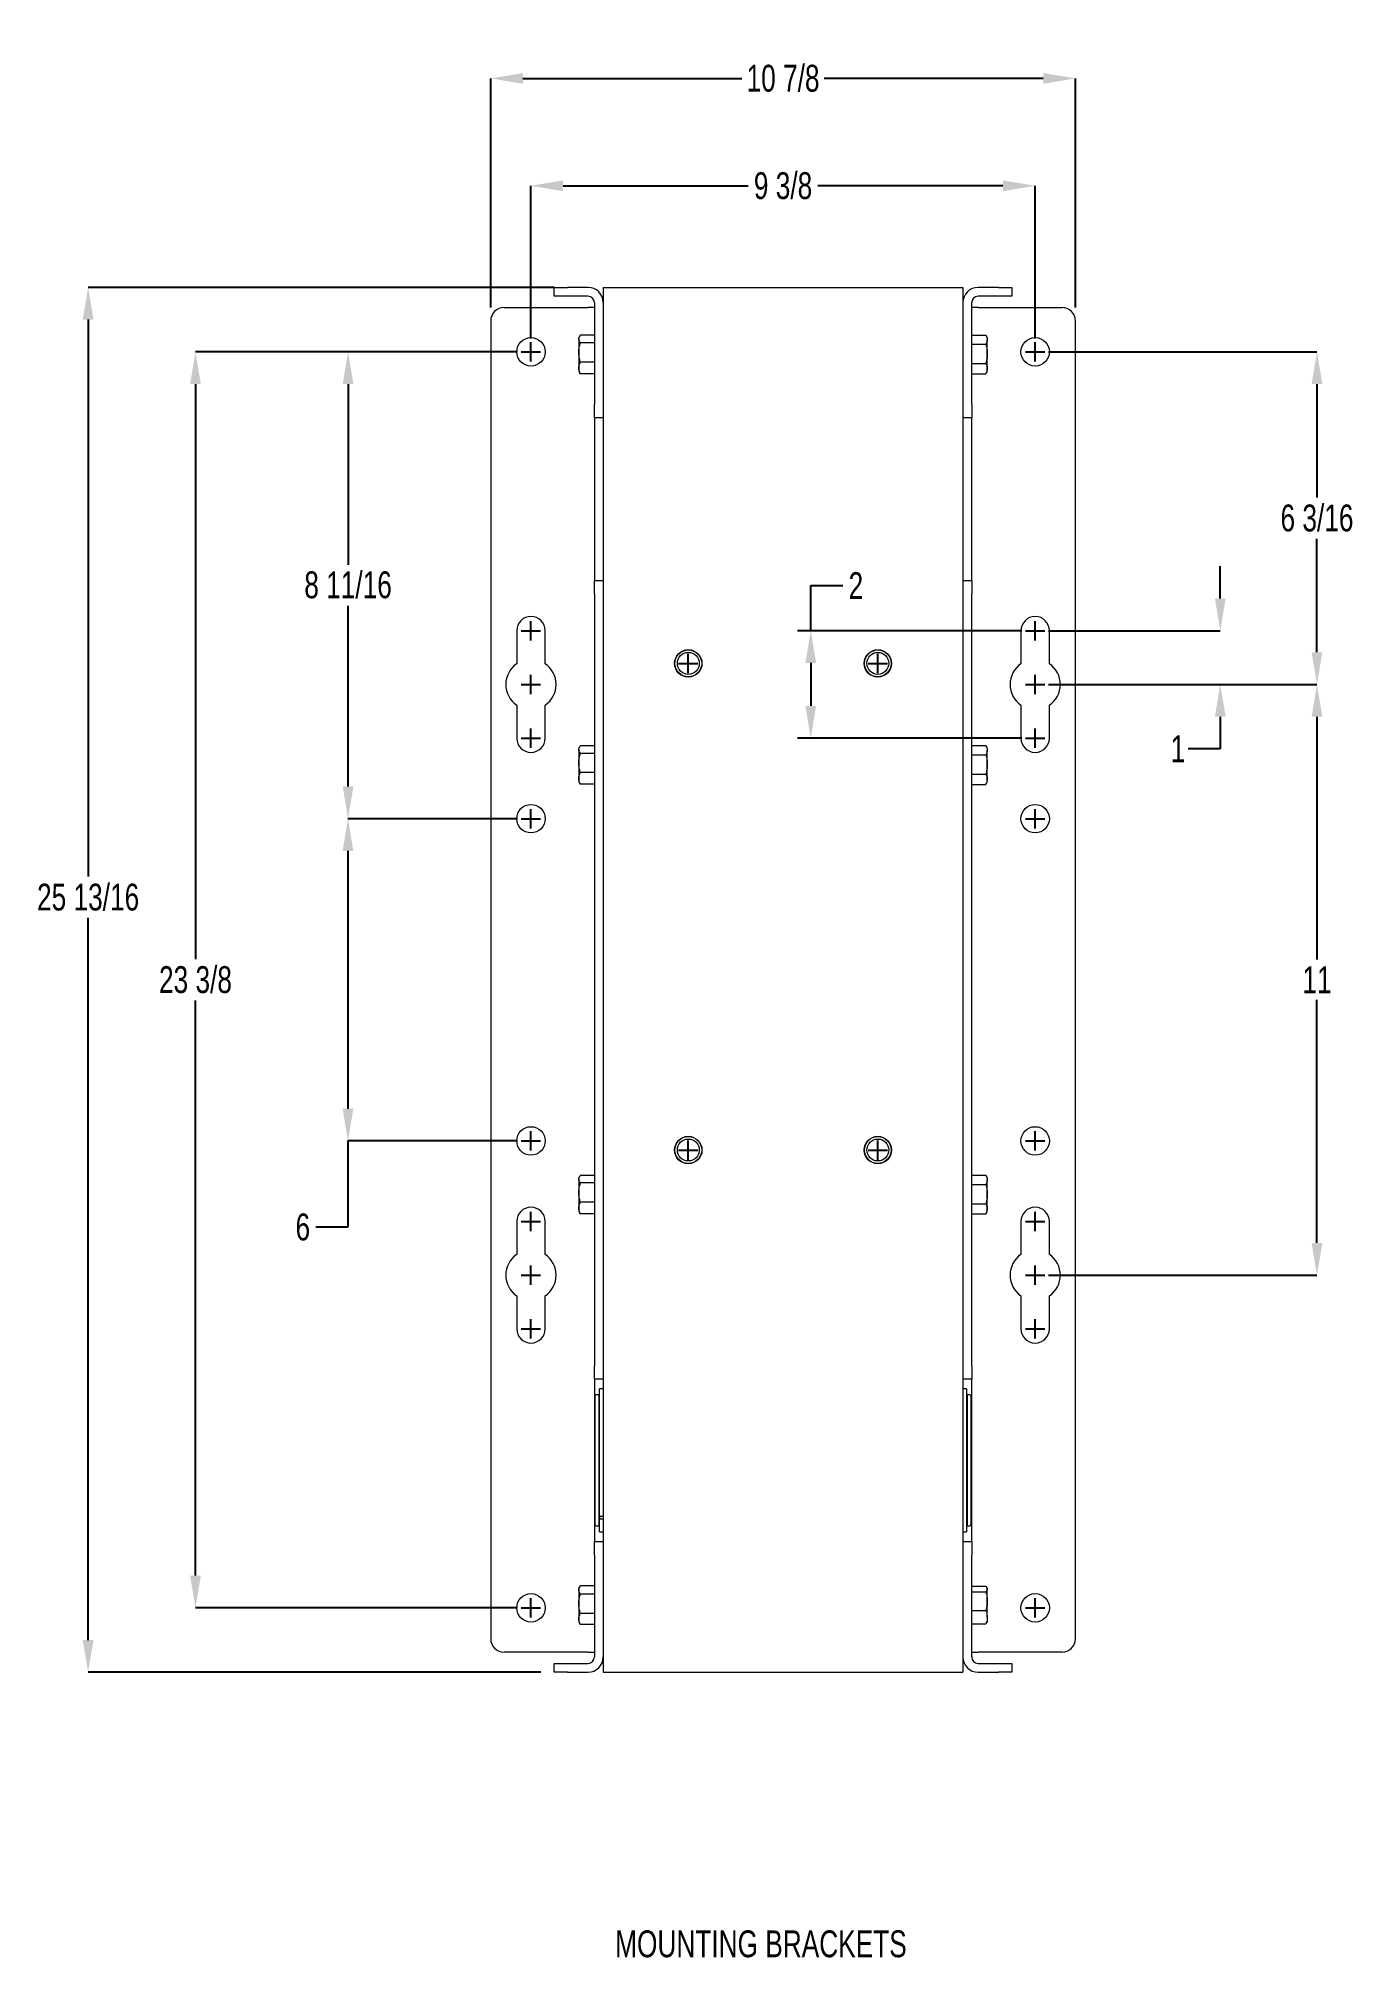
# Model space of a CAD drawing. Header units: inches. Extents: x 26.52 to 32.65, y 7.9 to 16.83.
import ezdxf

# ---------------------------------------------------------------- set-up
doc = ezdxf.new("R2010")
doc.units = ezdxf.units.IN
doc.header["$MEASUREMENT"] = 0
doc.header["$PDSIZE"] = -1
doc.layers.add('DIM', color=1, linetype='Continuous')
doc.styles.add('SLDTEXTSTYLE0', font='ARIAL.TTF', dxfattribs={"width": 0.7})
doc.dimstyles.new('SLDDIMSTYLE0', dxfattribs={"dimtxt": 0.125, "dimasz": 0.15, "dimexe": 0, "dimexo": 0.0625, "dimgap": 0.03125, "dimtad": 0, "dimtih": 1, "dimtoh": 1, "dimdec": 3, "dimlfac": 4, "dimrnd": 1e-09, "dimzin": 12, "dimdsep": 46, "dimtxsty": 'SLDTEXTSTYLE0', "dimsah": 1, "dimcen": 0.09, "dimadec": 0, "dimazin": 0, "dimtfac": 1, "dimtdec": 3, "dimtofl": 0, "dimtmove": 0, "dimatfit": 3, "dimfxl": 0, "dimtolj": 1, "dimtzin": 12, "dimarcsym": 0})
doc.dimstyles.new('SLDDIMSTYLE2', dxfattribs={"dimtxt": 0.125, "dimasz": 0.15, "dimexe": 0, "dimexo": 0.0625, "dimgap": 0.03125, "dimtad": 0, "dimtih": 1, "dimtoh": 1, "dimdec": 3, "dimlfac": 4, "dimrnd": 1e-09, "dimzin": 12, "dimdsep": 46, "dimtxsty": 'SLDTEXTSTYLE0', "dimsah": 1, "dimcen": 0.09, "dimadec": 0, "dimazin": 0, "dimtfac": 1, "dimtdec": 3, "dimtofl": 0, "dimtmove": 0, "dimatfit": 3, "dimfxl": 0, "dimtolj": 1, "dimtzin": 12, "dimarcsym": 0})

# ---------------------------------------------------------------- blocks, each defined once
blk = doc.blocks.new('*D14')
at = {"color": 0, "linetype": 'ByBlock', "lineweight": -2}
for p, q in [((28.6272, 15.5782), (28.6272, 16.6447)), ((28.7772, 16.6447), (29.7971, 16.6447)), ((31.2007, 16.6447), (30.1808, 16.6447)), ((31.3507, 15.5782), (31.3507, 16.6447))]:
    blk.add_line(p, q, dxfattribs=at)
at = {"color": 0, "linetype": 'ByBlock'}
for points in [[(28.6272, 16.6447), (28.7772, 16.6197), (28.7772, 16.6697)], [(31.3507, 16.6447), (31.2007, 16.6197), (31.2007, 16.6697)]]:
    blk.add_solid(points, dxfattribs=at)
at = {"layer": 'DEFPOINTS', "color": 0, "linetype": 'ByBlock'}
for p in [(28.6272, 15.5157), (31.3507, 15.5157)]:
    blk.add_point(p, dxfattribs=at)
at = {"color": 0, "linetype": 'ByBlock', "insert": (29.9889, 16.6447), "char_height": 0.125, "attachment_point": 5, "style": 'SLDTEXTSTYLE0'}
blk.add_mtext('10 7/8', dxfattribs=at)
blk = doc.blocks.new('*D15')
at = {"color": 0, "linetype": 'ByBlock', "lineweight": -2}
for p, q in [((28.8147, 15.4344), (28.8147, 16.1447)), ((28.9647, 16.1447), (29.827, 16.1447)), ((31.0132, 16.1447), (30.1509, 16.1447)), ((31.1632, 15.4344), (31.1632, 16.1447))]:
    blk.add_line(p, q, dxfattribs=at)
at = {"color": 0, "linetype": 'ByBlock'}
for points in [[(28.8147, 16.1447), (28.9647, 16.1197), (28.9647, 16.1697)], [(31.1632, 16.1447), (31.0132, 16.1197), (31.0132, 16.1697)]]:
    blk.add_solid(points, dxfattribs=at)
at = {"layer": 'DEFPOINTS', "color": 0, "linetype": 'ByBlock'}
for p in [(28.8147, 15.3719), (31.1632, 15.3719)]:
    blk.add_point(p, dxfattribs=at)
at = {"color": 0, "linetype": 'ByBlock', "insert": (29.9889, 16.1447), "char_height": 0.125, "attachment_point": 5, "style": 'SLDTEXTSTYLE0'}
blk.add_mtext('9 3/8', dxfattribs=at)
blk = doc.blocks.new('*D16')
at = {"color": 0, "linetype": 'ByBlock', "lineweight": -2}
for p, q in [((28.9228, 15.6719), (26.7522, 15.6719)), ((26.7522, 15.5219), (26.7522, 12.9284)), ((26.7522, 9.3744), (26.7522, 12.7365)), ((28.8603, 9.2244), (26.7522, 9.2244))]:
    blk.add_line(p, q, dxfattribs=at)
at = {"color": 0, "linetype": 'ByBlock'}
for points in [[(26.7522, 15.6719), (26.7772, 15.5219), (26.7272, 15.5219)], [(26.7522, 9.2244), (26.7772, 9.3744), (26.7272, 9.3744)]]:
    blk.add_solid(points, dxfattribs=at)
at = {"layer": 'DEFPOINTS', "color": 0, "linetype": 'ByBlock'}
for p in [(28.9853, 15.6719), (28.9228, 9.2244)]:
    blk.add_point(p, dxfattribs=at)
at = {"color": 0, "linetype": 'ByBlock', "insert": (26.7522, 12.8325), "char_height": 0.125, "attachment_point": 5, "style": 'SLDTEXTSTYLE0'}
blk.add_mtext('25 13/16', dxfattribs=at)
blk = doc.blocks.new('*D17')
at = {"color": 0, "linetype": 'ByBlock', "lineweight": -2}
for p, q in [((28.7522, 15.3719), (27.2522, 15.3719)), ((27.2522, 15.2219), (27.2522, 12.5441)), ((27.2522, 9.6744), (27.2522, 12.3523)), ((28.7522, 9.5244), (27.2522, 9.5244))]:
    blk.add_line(p, q, dxfattribs=at)
at = {"color": 0, "linetype": 'ByBlock'}
for points in [[(27.2522, 15.3719), (27.2272, 15.2219), (27.2772, 15.2219)], [(27.2522, 9.5244), (27.2272, 9.6744), (27.2772, 9.6744)]]:
    blk.add_solid(points, dxfattribs=at)
at = {"layer": 'DEFPOINTS', "color": 0, "linetype": 'ByBlock'}
for p in [(28.8147, 15.3719), (28.8147, 9.5244)]:
    blk.add_point(p, dxfattribs=at)
at = {"color": 0, "linetype": 'ByBlock', "insert": (27.2522, 12.4482), "char_height": 0.125, "attachment_point": 5, "style": 'SLDTEXTSTYLE0'}
blk.add_mtext('23 3/8', dxfattribs=at)
blk = doc.blocks.new('*D18')
at = {"layer": 'DEFPOINTS', "color": 0}
for p in [(28.8147, 15.3719), (27.9629, 13.1982), (28.8147, 13.1982)]:
    blk.add_point(p, dxfattribs=at)
at = {"layer": 'DIM', "color": 0, "lineweight": -2}
for p, q in [((28.7522, 15.3719), (27.9629, 15.3719)), ((27.9629, 15.2219), (27.9629, 14.3809)), ((27.9629, 13.3482), (27.9629, 14.1892)), ((28.7522, 13.1982), (27.9629, 13.1982))]:
    blk.add_line(p, q, dxfattribs=at)
at = {"layer": 'DIM', "color": 0}
for points in [[(27.9379, 15.2219), (27.9879, 15.2219), (27.9629, 15.3719)], [(27.9379, 13.3482), (27.9879, 13.3482), (27.9629, 13.1982)]]:
    blk.add_solid(points, dxfattribs=at)
at = {"layer": 'DIM', "color": 0, "insert": (27.9629, 14.3497), "char_height": 0.125, "attachment_point": 2, "style": 'SLDTEXTSTYLE0'}
blk.add_mtext('\\A1;8 11/16', dxfattribs=at)
blk = doc.blocks.new('*D19')
at = {"layer": 'DEFPOINTS', "color": 0}
for p in [(28.8147, 13.1982), (27.9624, 11.6982), (28.8147, 11.6982)]:
    blk.add_point(p, dxfattribs=at)
at = {"layer": 'DIM', "color": 0, "lineweight": -2}
for p, q in [((28.7522, 13.1982), (27.9624, 13.1982)), ((27.9624, 13.0482), (27.9624, 11.8482)), ((28.7522, 11.6982), (27.9624, 11.6982)), ((27.9624, 11.6982), (27.9624, 11.2965)), ((27.9624, 11.2965), (27.8124, 11.2965))]:
    blk.add_line(p, q, dxfattribs=at)
at = {"layer": 'DIM', "color": 0}
for points in [[(27.9374, 13.0482), (27.9874, 13.0482), (27.9624, 13.1982)], [(27.9374, 11.8482), (27.9874, 11.8482), (27.9624, 11.6982)]]:
    blk.add_solid(points, dxfattribs=at)
at = {"layer": 'DIM', "color": 0, "insert": (27.7522, 11.3603), "char_height": 0.125, "attachment_point": 2, "style": 'SLDTEXTSTYLE0'}
blk.add_mtext('\\A1;6', dxfattribs=at)
blk = doc.blocks.new('*D20')
at = {"color": 0, "linetype": 'ByBlock', "lineweight": -2}
for p, q in [((31.2257, 15.3719), (32.4757, 15.3719)), ((32.4757, 15.2219), (32.4757, 14.6935)), ((32.4757, 13.9732), (32.4757, 14.5016)), ((31.2257, 13.8232), (32.4757, 13.8232))]:
    blk.add_line(p, q, dxfattribs=at)
at = {"color": 0, "linetype": 'ByBlock'}
for points in [[(32.4757, 15.3719), (32.4507, 15.2219), (32.5007, 15.2219)], [(32.4757, 13.8232), (32.4507, 13.9732), (32.5007, 13.9732)]]:
    blk.add_solid(points, dxfattribs=at)
at = {"layer": 'DEFPOINTS', "color": 0, "linetype": 'ByBlock'}
for p in [(31.1632, 15.3719), (31.1632, 13.8232)]:
    blk.add_point(p, dxfattribs=at)
at = {"color": 0, "linetype": 'ByBlock', "insert": (32.4757, 14.5975), "char_height": 0.125, "attachment_point": 5, "style": 'SLDTEXTSTYLE0'}
blk.add_mtext('6 3/16', dxfattribs=at)
blk = doc.blocks.new('*D21')
at = {"layer": 'DEFPOINTS', "color": 0}
for p in [(31.1632, 14.0732), (32.0253, 14.0732), (31.1632, 13.8232)]:
    blk.add_point(p, dxfattribs=at)
at = {"layer": 'DIM', "color": 0, "lineweight": -2}
for p, q in [((32.0253, 14.2232), (32.0253, 14.3732)), ((31.2257, 14.0732), (32.0253, 14.0732)), ((31.2257, 13.8232), (32.0253, 13.8232)), ((32.0253, 13.6732), (32.0253, 13.5232)), ((32.0253, 13.5232), (31.8753, 13.5232))]:
    blk.add_line(p, q, dxfattribs=at)
at = {"layer": 'DIM', "color": 0}
for points in [[(32.0003, 14.2232), (32.0503, 14.2232), (32.0253, 14.0732)], [(32.0003, 13.6732), (32.0503, 13.6732), (32.0253, 13.8232)]]:
    blk.add_solid(points, dxfattribs=at)
at = {"layer": 'DIM', "color": 0, "insert": (31.828, 13.5859), "char_height": 0.125, "attachment_point": 2, "style": 'SLDTEXTSTYLE0'}
blk.add_mtext('\\A1;1', dxfattribs=at)
blk = doc.blocks.new('*D23')
at = {"color": 0, "linetype": 'ByBlock', "lineweight": -2}
for p, q in [((30.118, 14.0732), (30.118, 14.2834)), ((30.118, 14.2834), (30.268, 14.2834)), ((31.1007, 14.0732), (30.0555, 14.0732)), ((30.118, 13.9232), (30.118, 13.7232)), ((31.1007, 13.5732), (30.0555, 13.5732))]:
    blk.add_line(p, q, dxfattribs=at)
at = {"color": 0, "linetype": 'ByBlock'}
for points in [[(30.118, 14.0732), (30.093, 13.9232), (30.143, 13.9232)], [(30.118, 13.5732), (30.093, 13.7232), (30.143, 13.7232)]]:
    blk.add_solid(points, dxfattribs=at)
at = {"layer": 'DEFPOINTS', "color": 0, "linetype": 'ByBlock'}
for p in [(31.1632, 14.0732), (31.1632, 13.5732)]:
    blk.add_point(p, dxfattribs=at)
at = {"color": 0, "linetype": 'ByBlock', "insert": (30.3282, 14.2834), "char_height": 0.125, "attachment_point": 5, "style": 'SLDTEXTSTYLE0'}
blk.add_mtext('2', dxfattribs=at)
blk = doc.blocks.new('*D22')
at = {"color": 0, "linetype": 'ByBlock', "lineweight": -2}
for p, q in [((31.2257, 13.8232), (32.4757, 13.8232)), ((32.4757, 13.6732), (32.4757, 12.5422)), ((32.4757, 11.2232), (32.4757, 12.3542)), ((31.2257, 11.0732), (32.4757, 11.0732))]:
    blk.add_line(p, q, dxfattribs=at)
at = {"color": 0, "linetype": 'ByBlock'}
for points in [[(32.4757, 13.8232), (32.4507, 13.6732), (32.5007, 13.6732)], [(32.4757, 11.0732), (32.4507, 11.2232), (32.5007, 11.2232)]]:
    blk.add_solid(points, dxfattribs=at)
at = {"layer": 'DEFPOINTS', "color": 0, "linetype": 'ByBlock'}
for p in [(31.1632, 13.8232), (31.1632, 11.0732)]:
    blk.add_point(p, dxfattribs=at)
at = {"color": 0, "linetype": 'ByBlock', "insert": (32.4757, 12.4482), "char_height": 0.125, "attachment_point": 5, "style": 'SLDTEXTSTYLE0'}
blk.add_mtext('11', dxfattribs=at)

msp = doc.modelspace()

# ---------------------------------------------------------------- linework, layer by layer
at = {"color": 7, "linetype": 'Continuous', "lineweight": 15}
for p, q in [((28.922848, 15.630824), (28.922848, 15.671925)), ((28.922848, 15.671925), (28.985348, 15.671925)), ((29.080348, 15.671925), (28.985348, 15.671925)), ((29.151448, 15.671925), (29.151448, 9.224424)), ((29.151448, 15.671925), (29.222548, 15.671925)), ((29.222548, 15.671925), (30.755348, 15.671925)), ((30.755348, 15.671925), (30.826448, 15.671925)), ((30.826448, 15.671925), (30.826448, 9.224424)), ((30.992548, 15.671925), (30.897548, 15.671925)), ((30.992548, 15.671925), (31.055048, 15.671925)), ((31.055048, 15.671925), (31.055048, 15.630824)), ((28.689723, 15.578175), (29.080348, 15.578175)), ((28.985348, 15.630824), (28.922848, 15.630824)), ((29.080348, 15.630824), (28.985348, 15.630824)), ((29.106329, 15.578175), (29.080348, 15.578175)), ((29.110348, 15.600824), (29.110348, 15.126299)), ((30.867548, 15.126299), (30.867548, 15.600824)), ((30.897548, 15.578175), (30.871567, 15.578175)), ((30.992548, 15.630824), (30.897548, 15.630824)), ((30.897548, 15.578175), (31.288173, 15.578175)), ((31.055048, 15.630824), (30.992548, 15.630824)), ((28.627223, 15.515674), (28.627223, 9.380674)), ((31.350673, 9.380674), (31.350673, 15.515674)), ((29.037598, 15.43124), (29.037598, 15.437549)), ((29.037598, 15.43124), (29.037598, 15.368694)), ((29.037598, 15.368694), (29.037598, 15.296879)), ((29.110348, 15.448998), (29.044576, 15.448998)), ((29.110348, 15.413481), (29.044576, 15.413481)), ((30.867548, 15.449593), (30.93332, 15.449593)), ((30.867548, 15.40691), (30.93332, 15.40691)), ((30.940298, 15.437549), (30.940298, 15.428251)), ((30.940298, 15.361826), (30.940298, 15.428251)), ((29.037598, 15.296879), (29.037598, 15.281299)), ((29.110348, 15.323907), (29.044576, 15.323907)), ((30.867548, 15.316742), (30.93332, 15.316742)), ((30.940298, 15.292999), (30.940298, 15.361826)), ((30.940298, 15.281299), (30.940298, 15.292999)), ((29.110348, 15.269851), (29.044576, 15.269851)), ((30.867548, 15.269256), (30.93332, 15.269256)), ((29.110348, 15.063799), (29.110348, 15.126299)), ((30.867548, 15.126299), (30.867548, 15.063799)), ((29.151448, 15.063799), (29.110348, 15.063799)), ((29.110348, 15.063799), (29.110348, 14.30755)), ((30.867548, 15.063799), (30.826448, 15.063799)), ((30.867548, 14.30755), (30.867548, 15.063799)), ((29.110348, 14.30755), (29.151448, 14.30755)), ((29.110348, 14.245049), (29.110348, 14.30755)), ((30.826448, 14.30755), (30.867548, 14.30755)), ((30.867548, 14.30755), (30.867548, 14.245049)), ((29.110348, 14.245049), (29.110348, 10.6513)), ((30.867548, 10.6513), (30.867548, 14.245049)), ((28.748473, 14.073174), (28.748473, 13.919838)), ((28.880973, 13.919838), (28.880973, 14.073174)), ((31.096923, 14.073174), (31.096923, 13.919838)), ((31.229423, 13.919838), (31.229423, 14.073174)), ((28.748473, 13.726511), (28.748473, 13.573174)), ((28.880973, 13.573174), (28.880973, 13.726511)), ((31.096923, 13.726511), (31.096923, 13.573174)), ((31.229423, 13.573174), (31.229423, 13.726511)), ((29.037598, 13.51999), (29.037598, 13.526299)), ((29.037598, 13.51999), (29.037598, 13.457444)), ((29.110348, 13.537748), (29.044576, 13.537748)), ((29.110348, 13.502231), (29.044576, 13.502231)), ((30.867548, 13.538343), (30.93332, 13.538343)), ((30.867548, 13.49566), (30.93332, 13.49566)), ((30.940298, 13.526299), (30.940298, 13.517002)), ((30.940298, 13.450576), (30.940298, 13.517002)), ((29.037598, 13.457444), (29.037598, 13.385629)), ((29.110348, 13.412657), (29.044576, 13.412657)), ((30.867548, 13.405492), (30.93332, 13.405492)), ((30.940298, 13.381749), (30.940298, 13.450576)), ((29.037598, 13.385629), (29.037598, 13.37005)), ((29.110348, 13.358601), (29.044576, 13.358601)), ((30.867548, 13.358006), (30.93332, 13.358006)), ((30.940298, 13.37005), (30.940298, 13.381749)), ((29.110348, 11.537748), (29.044576, 11.537748)), ((30.867548, 11.538343), (30.93332, 11.538343)), ((29.037598, 11.51999), (29.037598, 11.526299)), ((29.037598, 11.51999), (29.037598, 11.457444)), ((29.037598, 11.457444), (29.037598, 11.385629)), ((29.110348, 11.502231), (29.044576, 11.502231)), ((30.867548, 11.49566), (30.93332, 11.49566)), ((30.940298, 11.526299), (30.940298, 11.517002)), ((30.940298, 11.450576), (30.940298, 11.517002)), ((30.940298, 11.381749), (30.940298, 11.450576)), ((29.037598, 11.385629), (29.037598, 11.370049)), ((29.110348, 11.412657), (29.044576, 11.412657)), ((29.110348, 11.358601), (29.044576, 11.358601)), ((30.867548, 11.405492), (30.93332, 11.405492)), ((30.867548, 11.358006), (30.93332, 11.358006)), ((30.940298, 11.370049), (30.940298, 11.381749)), ((28.748473, 11.323174), (28.748473, 11.169838)), ((28.880973, 11.169838), (28.880973, 11.323174)), ((31.096923, 11.323174), (31.096923, 11.169838)), ((31.229423, 11.169838), (31.229423, 11.323174)), ((28.748473, 10.976511), (28.748473, 10.823174)), ((28.880973, 10.823174), (28.880973, 10.976511)), ((31.096923, 10.976511), (31.096923, 10.823174)), ((31.229423, 10.823174), (31.229423, 10.976511)), ((29.110348, 10.588799), (29.110348, 10.6513)), ((30.867548, 10.6513), (30.867548, 10.588799)), ((29.151448, 10.588799), (29.110348, 10.588799)), ((29.110348, 10.588799), (29.110348, 9.832549)), ((29.134698, 9.951437), (29.134698, 10.5438)), ((30.867548, 10.588799), (30.826448, 10.588799)), ((30.843198, 10.5438), (30.843198, 9.877549)), ((30.867548, 9.832549), (30.867548, 10.588799)), ((29.114198, 10.392055), (29.114198, 10.510787)), ((29.132198, 10.395077), (29.132198, 10.515787)), ((30.845698, 10.515787), (30.845698, 9.905562)), ((30.863698, 10.510787), (30.863698, 9.910562)), ((29.114198, 9.910562), (29.114198, 10.392055)), ((29.132198, 9.905562), (29.132198, 10.395077)), ((29.134698, 9.951437), (29.151448, 9.951437)), ((29.134698, 9.951437), (29.134698, 9.939349)), ((29.134698, 9.939349), (29.151448, 9.939349)), ((29.134698, 9.877549), (29.134698, 9.939349)), ((29.110348, 9.832549), (29.151448, 9.832549)), ((29.110348, 9.770049), (29.110348, 9.832549)), ((30.826448, 9.832549), (30.867548, 9.832549)), ((30.867548, 9.832549), (30.867548, 9.770049)), ((29.110348, 9.770049), (29.110348, 9.295524)), ((30.867548, 9.295524), (30.867548, 9.770049)), ((29.037598, 9.615049), (29.037598, 9.607666)), ((29.037598, 9.607666), (29.037598, 9.543584)), ((29.110348, 9.626807), (29.044576, 9.626807)), ((29.110348, 9.588525), (29.044576, 9.588525)), ((30.867548, 9.624464), (30.93332, 9.624464)), ((30.867548, 9.599566), (30.93332, 9.599566)), ((30.940298, 9.612015), (30.940298, 9.615049)), ((30.940298, 9.555796), (30.940298, 9.612015)), ((29.037598, 9.543584), (29.037598, 9.472842)), ((29.037598, 9.472842), (29.037598, 9.458799)), ((29.110348, 9.498643), (29.044576, 9.498643)), ((30.867548, 9.512027), (30.93332, 9.512027)), ((30.940298, 9.480706), (30.940298, 9.555796)), ((30.940298, 9.480706), (30.940298, 9.458799)), ((29.110348, 9.447042), (29.044576, 9.447042)), ((30.867548, 9.449385), (30.93332, 9.449385)), ((29.080348, 9.318174), (28.689723, 9.318174)), ((29.080348, 9.318174), (29.106329, 9.318174)), ((30.871567, 9.318174), (30.897548, 9.318174)), ((31.288173, 9.318174), (30.897548, 9.318174)), ((28.922848, 9.224424), (28.922848, 9.265524)), ((28.922848, 9.265524), (28.985348, 9.265524)), ((28.985348, 9.224424), (28.922848, 9.224424)), ((28.985348, 9.265524), (29.080348, 9.265524)), ((28.985348, 9.224424), (29.080348, 9.224424)), ((29.151448, 9.224424), (29.222548, 9.224424)), ((29.222548, 9.224424), (30.755348, 9.224424)), ((30.755348, 9.224424), (30.826448, 9.224424)), ((30.897548, 9.265524), (30.992548, 9.265524)), ((30.897548, 9.224424), (30.992548, 9.224424)), ((30.992548, 9.265524), (31.055048, 9.265524)), ((31.055048, 9.224424), (30.992548, 9.224424)), ((31.055048, 9.265524), (31.055048, 9.224424))]:
    msp.add_line(p, q, dxfattribs=at)
for centre, radius in [((28.814723, 15.371924), 0.06625), ((31.163173, 15.371924), 0.06625), ((29.547573, 13.921324), 0.06375), ((29.547573, 13.921324), 0.0625), ((29.547573, 13.921324), 0.05105), ((30.430323, 13.921324), 0.06375), ((30.430323, 13.921324), 0.0625), ((30.430323, 13.921324), 0.05105), ((28.814723, 13.198174), 0.06625), ((31.163173, 13.198174), 0.06625), ((28.814723, 11.698174), 0.06625), ((29.547573, 11.655699), 0.06375), ((29.547573, 11.655699), 0.0625), ((29.547573, 11.655699), 0.05105), ((30.430323, 11.655699), 0.06375), ((30.430323, 11.655699), 0.0625), ((30.430323, 11.655699), 0.05105), ((31.163173, 11.698174), 0.06625), ((28.814723, 9.524424), 0.06625), ((31.163173, 9.524424), 0.06625)]:
    msp.add_circle(centre, radius, dxfattribs=at)
for centre, radius, start, end in [((29.080348, 15.600824), 0.0711, 360, 90), ((30.897548, 15.600824), 0.0711, 90, 180), ((28.689723, 15.515674), 0.0625, 90, 180), ((29.080348, 15.600824), 0.03, 0, 90), ((30.897548, 15.600824), 0.03, 90, 180), ((31.288173, 15.515674), 0.0625, 0, 90), ((28.814723, 14.073174), 0.06625, 0, 180), ((31.163173, 14.073174), 0.06625, 360, 180), ((28.814723, 13.823174), 0.117187, 124.4254418, 235.5745582), ((28.814723, 13.823174), 0.117188, 304.4254418, 55.5745582), ((31.163173, 13.823174), 0.117188, 124.4254418, 235.5745582), ((31.163173, 13.823174), 0.117187, 304.4254418, 55.5745582), ((28.814723, 13.573174), 0.06625, 180, 360), ((31.163173, 13.573174), 0.06625, 180, 0), ((28.814723, 11.323174), 0.06625, 360, 180), ((31.163173, 11.323174), 0.06625, 360, 180), ((28.814723, 11.073174), 0.117188, 124.4254418, 235.5745582), ((28.814723, 11.073174), 0.117188, 304.4254418, 55.5745582), ((31.163173, 11.073174), 0.117188, 124.4254418, 235.5745582), ((31.163173, 11.073174), 0.117187, 304.4254418, 55.5745582), ((28.814723, 10.823174), 0.06625, 180, 0), ((31.163173, 10.823174), 0.06625, 180, 0), ((29.119198, 10.510787), 0.005, 90, 180), ((30.858698, 10.510787), 0.005, 0, 90), ((29.119198, 9.910562), 0.005, 180, 270), ((30.858698, 9.910562), 0.005, 270, 0), ((28.689723, 9.380674), 0.0625, 180, 270), ((29.080348, 9.295524), 0.0711, 270, 360), ((29.080348, 9.295524), 0.03, 270, 0), ((30.897548, 9.295524), 0.0711, 180, 270), ((30.897548, 9.295524), 0.03, 180, 270), ((31.288173, 9.380674), 0.0625, 270, 0)]:
    msp.add_arc(centre, radius, start, end, dxfattribs=at)
for points, knots in [([(29.110348, 15.593174), (29.11035, 15.591492), (29.110355, 15.588126), (29.110252, 15.583654), (29.109671, 15.58034), (29.108409, 15.57846), (29.107, 15.578266), (29.106329, 15.578175)], [0, 0, 0, 0, 0.20832251, 0.41669424, 0.62278582, 0.82050254, 1, 1, 1, 1]), ([(30.871567, 15.578175), (30.870803, 15.578297), (30.869271, 15.578542), (30.868099, 15.580761), (30.86762, 15.5842), (30.867544, 15.588477), (30.867547, 15.591627), (30.867548, 15.593174)], [0, 0, 0, 0, 0.20685657, 0.41437428, 0.60968326, 0.80828944, 1, 1, 1, 1]), ([(29.037598, 15.43124), (29.037681, 15.432685), (29.038026, 15.438694), (29.041749, 15.44455), (29.044576, 15.448998)], [0, 0, 0, 0, 0.24051657, 1, 1, 1, 1]), ([(29.044576, 15.413481), (29.043664, 15.414765), (29.039554, 15.420549), (29.038454, 15.426562), (29.037598, 15.43124)], [0, 0, 0, 0, 0.22201904, 1, 1, 1, 1]), ([(29.037598, 15.368694), (29.037607, 15.369756), (29.03767, 15.377795), (29.039194, 15.392953), (29.042771, 15.406596), (29.044576, 15.413481)], [0, 0, 0, 0, 0.07009192, 0.53077984, 1, 1, 1, 1]), ([(29.044576, 15.323907), (29.042626, 15.331181), (29.038689, 15.345861), (29.037964, 15.361037), (29.037598, 15.368694)], [0, 0, 0, 0, 0.49545681, 1, 1, 1, 1]), ([(30.940298, 15.428251), (30.94029, 15.427746), (30.940227, 15.423916), (30.938703, 15.416692), (30.935125, 15.410191), (30.93332, 15.40691)], [0, 0, 0, 0, 0.07008189, 0.53077866, 1, 1, 1, 1]), ([(30.93332, 15.40691), (30.935271, 15.399588), (30.939207, 15.38481), (30.939932, 15.369534), (30.940298, 15.361826)], [0, 0, 0, 0, 0.49546439, 1, 1, 1, 1]), ([(30.93404, 15.448107), (30.935696, 15.445132), (30.939317, 15.438627), (30.939953, 15.431902), (30.940298, 15.428251)], [0, 0, 0, 0, 0.45723373, 1, 1, 1, 1]), ([(29.037598, 15.296879), (29.037607, 15.29752), (29.03767, 15.302372), (29.039194, 15.311519), (29.042771, 15.319753), (29.044576, 15.323907)], [0, 0, 0, 0, 0.070085698, 0.530779868, 1, 1, 1, 1]), ([(29.044576, 15.269851), (29.042626, 15.27424), (29.038689, 15.2831), (29.037964, 15.292258), (29.037598, 15.296879)], [0, 0, 0, 0, 0.4954583, 1, 1, 1, 1]), ([(30.940298, 15.361826), (30.94029, 15.360757), (30.940227, 15.352665), (30.938703, 15.337406), (30.935125, 15.323672), (30.93332, 15.316742)], [0, 0, 0, 0, 0.07009139, 0.53078119, 1, 1, 1, 1]), ([(30.93332, 15.316742), (30.936148, 15.310795), (30.93987, 15.302966), (30.940215, 15.294931), (30.940298, 15.292999)], [0, 0, 0, 0, 0.759488026, 1, 1, 1, 1]), ([(30.940298, 15.292999), (30.939443, 15.286745), (30.938343, 15.278706), (30.934233, 15.270973), (30.93332, 15.269256)], [0, 0, 0, 0, 0.77798341, 1, 1, 1, 1]), ([(29.041719, 15.274564), (29.0418, 15.27428), (29.042259, 15.272672), (29.04353, 15.271125), (29.044576, 15.269851)], [0, 0, 0, 0, 0.17645332, 1, 1, 1, 1]), ([(29.037598, 13.51999), (29.037681, 13.521435), (29.038026, 13.527445), (29.041749, 13.533301), (29.044576, 13.537748)], [0, 0, 0, 0, 0.24051737, 1, 1, 1, 1]), ([(29.044576, 13.502231), (29.043664, 13.503515), (29.039554, 13.509299), (29.038454, 13.515312), (29.037598, 13.51999)], [0, 0, 0, 0, 0.22201895, 1, 1, 1, 1]), ([(29.037598, 13.457444), (29.037607, 13.458506), (29.03767, 13.466545), (29.039194, 13.481703), (29.042771, 13.495347), (29.044576, 13.502231)], [0, 0, 0, 0, 0.07008574, 0.53078628, 1, 1, 1, 1]), ([(30.940298, 13.517002), (30.94029, 13.516496), (30.940227, 13.512664), (30.938703, 13.505442), (30.935125, 13.498941), (30.93332, 13.49566)], [0, 0, 0, 0, 0.07008481, 0.53078223, 1, 1, 1, 1]), ([(30.93332, 13.49566), (30.935271, 13.488338), (30.939207, 13.47356), (30.939932, 13.458284), (30.940298, 13.450576)], [0, 0, 0, 0, 0.49546129, 1, 1, 1, 1]), ([(30.93404, 13.536857), (30.935696, 13.533882), (30.939317, 13.527377), (30.939953, 13.520652), (30.940298, 13.517002)], [0, 0, 0, 0, 0.45723854, 1, 1, 1, 1]), ([(29.044576, 13.412657), (29.042626, 13.419931), (29.038689, 13.434611), (29.037964, 13.449787), (29.037598, 13.457444)], [0, 0, 0, 0, 0.49545681, 1, 1, 1, 1]), ([(29.037598, 13.385629), (29.037607, 13.38627), (29.03767, 13.391121), (29.039194, 13.400269), (29.042771, 13.408503), (29.044576, 13.412657)], [0, 0, 0, 0, 0.07008415, 0.5307804, 1, 1, 1, 1]), ([(30.940298, 13.450576), (30.94029, 13.449508), (30.940227, 13.441415), (30.938703, 13.426156), (30.935125, 13.412422), (30.93332, 13.405492)], [0, 0, 0, 0, 0.07009138, 0.5307875, 1, 1, 1, 1]), ([(30.93332, 13.405492), (30.936148, 13.399545), (30.93987, 13.391716), (30.940215, 13.383681), (30.940298, 13.381749)], [0, 0, 0, 0, 0.7594865, 1, 1, 1, 1]), ([(29.044576, 13.358601), (29.042626, 13.36299), (29.038689, 13.37185), (29.037964, 13.381008), (29.037598, 13.385629)], [0, 0, 0, 0, 0.49545578, 1, 1, 1, 1]), ([(29.041719, 13.363314), (29.0418, 13.36303), (29.042259, 13.361421), (29.04353, 13.359875), (29.044576, 13.358601)], [0, 0, 0, 0, 0.17645811, 1, 1, 1, 1]), ([(30.940298, 13.381749), (30.939443, 13.375495), (30.938343, 13.367456), (30.934233, 13.359723), (30.93332, 13.358006)], [0, 0, 0, 0, 0.77797968, 1, 1, 1, 1]), ([(29.037598, 11.51999), (29.037681, 11.521435), (29.038026, 11.527444), (29.041749, 11.533301), (29.044576, 11.537748)], [0, 0, 0, 0, 0.24051486, 1, 1, 1, 1]), ([(30.93404, 11.536857), (30.935696, 11.533882), (30.939317, 11.527377), (30.939953, 11.520652), (30.940298, 11.517002)], [0, 0, 0, 0, 0.45723694, 1, 1, 1, 1]), ([(29.044576, 11.502231), (29.043664, 11.503515), (29.039554, 11.509299), (29.038454, 11.515312), (29.037598, 11.51999)], [0, 0, 0, 0, 0.22201772, 1, 1, 1, 1]), ([(29.037598, 11.457444), (29.037607, 11.458506), (29.03767, 11.466545), (29.039194, 11.481703), (29.042771, 11.495347), (29.044576, 11.502231)], [0, 0, 0, 0, 0.07008553, 0.5307815, 1, 1, 1, 1]), ([(29.044576, 11.412657), (29.042626, 11.419931), (29.038689, 11.434612), (29.037964, 11.449787), (29.037598, 11.457444)], [0, 0, 0, 0, 0.49545681, 1, 1, 1, 1]), ([(30.940298, 11.517002), (30.94029, 11.516496), (30.940227, 11.512665), (30.938703, 11.505442), (30.935125, 11.498941), (30.93332, 11.49566)], [0, 0, 0, 0, 0.0700834, 0.53078152, 1, 1, 1, 1]), ([(30.93332, 11.49566), (30.935271, 11.488338), (30.939207, 11.47356), (30.939932, 11.458284), (30.940298, 11.450576)], [0, 0, 0, 0, 0.49545655, 1, 1, 1, 1]), ([(30.940298, 11.450576), (30.94029, 11.449508), (30.940227, 11.441415), (30.938703, 11.426156), (30.935125, 11.412422), (30.93332, 11.405492)], [0, 0, 0, 0, 0.070084988, 0.530781178, 1, 1, 1, 1]), ([(29.037598, 11.385629), (29.037607, 11.38627), (29.03767, 11.391121), (29.039194, 11.400269), (29.042771, 11.408503), (29.044576, 11.412657)], [0, 0, 0, 0, 0.07008415, 0.5307804, 1, 1, 1, 1]), ([(29.044576, 11.358601), (29.042626, 11.36299), (29.038689, 11.37185), (29.037964, 11.381008), (29.037598, 11.385629)], [0, 0, 0, 0, 0.49545672, 1, 1, 1, 1]), ([(29.041719, 11.363314), (29.0418, 11.36303), (29.042259, 11.361421), (29.04353, 11.359875), (29.044576, 11.358601)], [0, 0, 0, 0, 0.17645348, 1, 1, 1, 1]), ([(30.93332, 11.405492), (30.936148, 11.399546), (30.939871, 11.391716), (30.940215, 11.383681), (30.940298, 11.381749)], [0, 0, 0, 0, 0.75948442, 1, 1, 1, 1]), ([(30.940298, 11.381749), (30.939443, 11.375495), (30.938343, 11.367456), (30.934233, 11.359723), (30.93332, 11.358006)], [0, 0, 0, 0, 0.7779826, 1, 1, 1, 1]), ([(29.037598, 9.607666), (29.037607, 9.60812), (29.03767, 9.611556), (29.039194, 9.618034), (29.042771, 9.623865), (29.044576, 9.626807)], [0, 0, 0, 0, 0.07008611, 0.53078144, 1, 1, 1, 1]), ([(29.044576, 9.588525), (29.042626, 9.591634), (29.038689, 9.597908), (29.037964, 9.604394), (29.037598, 9.607666)], [0, 0, 0, 0, 0.49545798, 1, 1, 1, 1]), ([(29.037598, 9.543584), (29.037607, 9.544649), (29.03767, 9.552716), (29.039194, 9.567926), (29.042771, 9.581617), (29.044576, 9.588525)], [0, 0, 0, 0, 0.07008604, 0.53078223, 1, 1, 1, 1]), ([(30.93332, 9.624464), (30.935271, 9.622442), (30.939207, 9.618362), (30.939932, 9.614143), (30.940298, 9.612015)], [0, 0, 0, 0, 0.49545848, 1, 1, 1, 1]), ([(30.940298, 9.612015), (30.94029, 9.61172), (30.940227, 9.609485), (30.938703, 9.605272), (30.935125, 9.60148), (30.93332, 9.599566)], [0, 0, 0, 0, 0.07008519, 0.53078168, 1, 1, 1, 1]), ([(30.93332, 9.599566), (30.935271, 9.592458), (30.939207, 9.578111), (30.939932, 9.563279), (30.940298, 9.555796)], [0, 0, 0, 0, 0.49545823, 1, 1, 1, 1]), ([(29.044576, 9.498643), (29.042626, 9.505941), (29.038689, 9.520673), (29.037964, 9.535901), (29.037598, 9.543584)], [0, 0, 0, 0, 0.495458189, 1, 1, 1, 1]), ([(29.037598, 9.472842), (29.038454, 9.479638), (29.039554, 9.488374), (29.043664, 9.496777), (29.044576, 9.498643)], [0, 0, 0, 0, 0.77798164, 1, 1, 1, 1]), ([(29.044576, 9.447042), (29.041749, 9.453504), (29.038026, 9.462012), (29.037681, 9.470742), (29.037598, 9.472842)], [0, 0, 0, 0, 0.7594832, 1, 1, 1, 1]), ([(30.940298, 9.555796), (30.94029, 9.554759), (30.940227, 9.546902), (30.938703, 9.532089), (30.935125, 9.518755), (30.93332, 9.512027)], [0, 0, 0, 0, 0.07008557, 0.53078172, 1, 1, 1, 1]), ([(30.93332, 9.512027), (30.934233, 9.509762), (30.938343, 9.499561), (30.939443, 9.488956), (30.940298, 9.480706)], [0, 0, 0, 0, 0.22201897, 1, 1, 1, 1]), ([(30.940298, 9.480706), (30.940215, 9.478157), (30.939871, 9.467558), (30.936148, 9.457229), (30.93332, 9.449385)], [0, 0, 0, 0, 0.24051561, 1, 1, 1, 1]), ([(30.93332, 9.449385), (30.935525, 9.451396), (30.937786, 9.453458), (30.938415, 9.455589), (30.938431, 9.455642)], [0, 0, 0, 0, 0.97534977, 1, 1, 1, 1]), ([(29.106329, 9.318174), (29.107094, 9.318052), (29.108625, 9.317807), (29.109798, 9.315588), (29.110277, 9.312149), (29.110353, 9.307872), (29.11035, 9.304722), (29.110348, 9.303174)], [0, 0, 0, 0, 0.20685447, 0.4143801, 0.60967888, 0.8082833, 1, 1, 1, 1]), ([(30.867548, 9.303174), (30.867546, 9.304857), (30.867542, 9.308222), (30.867645, 9.312695), (30.868226, 9.316008), (30.869487, 9.317889), (30.870897, 9.318083), (30.871567, 9.318174)], [0, 0, 0, 0, 0.20832017, 0.41669496, 0.62278724, 0.82050392, 1, 1, 1, 1])]:
    msp.add_open_spline(points, degree=3, knots=knots, dxfattribs=at)
for points in [[(29.041561, 15.444414), (29.037598, 15.437549)], [(30.940298, 15.437549), (30.934162, 15.448177)], [(29.037598, 15.281299), (29.041561, 15.274436)], [(30.934162, 15.270671), (30.940298, 15.281299)], [(30.93332, 15.269256), (30.93404, 15.270742)], [(29.041561, 13.533164), (29.037598, 13.526299)], [(30.940298, 13.526299), (30.934162, 13.536927)], [(29.037598, 13.37005), (29.041561, 13.363185)], [(30.93332, 13.358006), (30.93404, 13.359492)], [(30.934162, 13.359422), (30.940298, 13.37005)], [(29.041561, 11.533164), (29.037598, 11.526299)], [(30.940298, 11.526299), (30.934162, 11.536927)], [(29.037598, 11.370049), (29.041561, 11.363185)], [(30.93332, 11.358006), (30.93404, 11.359492)], [(30.934162, 11.359422), (30.940298, 11.370049)], [(29.151448, 10.5438), (29.134698, 10.5438)], [(30.843198, 10.5438), (30.826448, 10.5438)], [(29.132198, 10.515787), (29.119198, 10.515787)], [(29.134698, 10.513287), (29.132198, 10.515787)], [(30.845698, 10.515787), (30.843198, 10.513287)], [(30.858698, 10.515787), (30.845698, 10.515787)], [(29.119198, 9.905562), (29.132198, 9.905562)], [(29.132198, 9.905562), (29.134698, 9.908062)], [(29.134698, 9.877549), (29.151448, 9.877549)], [(30.826448, 9.877549), (30.843198, 9.877549)], [(30.843198, 9.908062), (30.845698, 9.905562)], [(30.845698, 9.905562), (30.858698, 9.905562)], [(29.04238, 9.623332), (29.037598, 9.615049)], [(30.940298, 9.615049), (30.938464, 9.618227)], [(29.037598, 9.458799), (29.04238, 9.450517)], [(29.042601, 9.450644), (29.044576, 9.447042)], [(30.938464, 9.455622), (30.940298, 9.458799)]]:
    msp.add_open_spline(points, degree=1, dxfattribs=at)
at = {"layer": 'DIM'}
for p, q in [((28.769723, 15.371924), (28.859723, 15.371924)), ((28.814723, 15.326924), (28.814723, 15.416924)), ((31.118173, 15.371924), (31.208173, 15.371924)), ((31.163173, 15.326924), (31.163173, 15.416924)), ((28.814723, 14.028174), (28.814723, 14.118174)), ((31.163173, 14.028174), (31.163173, 14.118174)), ((28.769723, 14.073174), (28.859723, 14.073174)), ((31.118173, 14.073174), (31.208173, 14.073174)), ((29.547573, 13.876324), (29.547573, 13.966324)), ((30.430323, 13.876324), (30.430323, 13.966324)), ((28.814723, 13.778174), (28.814723, 13.868174)), ((29.502573, 13.921324), (29.592573, 13.921324)), ((30.385323, 13.921324), (30.475323, 13.921324)), ((31.163173, 13.778174), (31.163173, 13.868174)), ((28.769723, 13.823174), (28.859723, 13.823174)), ((31.118173, 13.823174), (31.208173, 13.823174)), ((28.814723, 13.528174), (28.814723, 13.618174)), ((31.163173, 13.528174), (31.163173, 13.618174)), ((28.769723, 13.573174), (28.859723, 13.573174)), ((31.118173, 13.573174), (31.208173, 13.573174)), ((28.814723, 13.153174), (28.814723, 13.243174)), ((31.163173, 13.153174), (31.163173, 13.243174)), ((28.769723, 13.198174), (28.859723, 13.198174)), ((31.118173, 13.198174), (31.208173, 13.198174)), ((28.814723, 11.653174), (28.814723, 11.743174)), ((31.163173, 11.653174), (31.163173, 11.743174)), ((28.769723, 11.698174), (28.859723, 11.698174)), ((29.502573, 11.655699), (29.592573, 11.655699)), ((29.547573, 11.610699), (29.547573, 11.700699)), ((30.385323, 11.655699), (30.475323, 11.655699)), ((30.430323, 11.610699), (30.430323, 11.700699)), ((31.118173, 11.698174), (31.208173, 11.698174)), ((28.814723, 11.278174), (28.814723, 11.368174)), ((31.163173, 11.278174), (31.163173, 11.368174)), ((28.769723, 11.323174), (28.859723, 11.323174)), ((31.118173, 11.323174), (31.208173, 11.323174)), ((28.814723, 11.028174), (28.814723, 11.118174)), ((31.163173, 11.028174), (31.163173, 11.118174)), ((28.769723, 11.073174), (28.859723, 11.073174)), ((31.118173, 11.073174), (31.208173, 11.073174)), ((28.769723, 10.823174), (28.859723, 10.823174)), ((28.814723, 10.778174), (28.814723, 10.868174)), ((31.118173, 10.823174), (31.208173, 10.823174)), ((31.163173, 10.778174), (31.163173, 10.868174)), ((28.814723, 9.479424), (28.814723, 9.569424)), ((31.163173, 9.479424), (31.163173, 9.569424)), ((28.769723, 9.524424), (28.859723, 9.524424)), ((31.118173, 9.524424), (31.208173, 9.524424))]:
    msp.add_line(p, q, dxfattribs=at)

# ---------------------------------------------------------------- texts
at = {"layer": 'DIM', "insert": (29.20683, 8.022621), "char_height": 0.125, "attachment_point": 1, "style": 'SLDTEXTSTYLE0'}
msp.add_mtext('MOUNTING BRACKETS', dxfattribs=at)

# ---------------------------------------------------------------- dimensions: what is measured, and where the dimension line sits
at = {"layer": 'DIM'}
for base, p1, p2, angle, dimstyle, picture, middle in [((31.350673, 16.644674), (28.627223, 15.515674), (31.350673, 15.515674), 0, 'SLDDIMSTYLE0', '*D14', (29.988948, 16.644674)), ((26.752223, 15.671924), (28.922848, 9.224424), (28.985348, 15.671924), 90, 'SLDDIMSTYLE0', '*D16', (26.752223, 12.83247)), ((27.252223, 9.524424), (28.814723, 15.371924), (28.814723, 9.524424), 90, 'SLDDIMSTYLE0', '*D17', (27.252223, 12.448174)), ((27.962925, 13.198174), (28.814723, 15.371924), (28.814723, 13.198174), 90, 'SLDDIMSTYLE0', '*D18', (27.962925, 14.285049)), ((32.475673, 13.823174), (31.163173, 15.371924), (31.163173, 13.823174), 90, 'SLDDIMSTYLE0', '*D20', (32.475673, 14.597549)), ((30.117974, 13.573174), (31.163173, 14.073174), (31.163173, 13.573174), 90, 'SLDDIMSTYLE2', '*D23', (30.328182, 14.283382)), ((32.475673, 11.073174), (31.163173, 13.823174), (31.163173, 11.073174), 90, 'SLDDIMSTYLE0', '*D22', (32.475673, 12.448174))]:
    dim = msp.add_linear_dim(base=base, p1=p1, p2=p2, angle=angle, dimstyle=dimstyle, override={"dimdec": 4, "dimlunit": 5, "dimfrac": 2}, dxfattribs=at)
    dim.commit()
    dim.dimension.update_dxf_attribs({"geometry": picture, "text_midpoint": middle})
dim = msp.add_linear_dim(base=(31.163173, 16.144674), p1=(28.814723, 15.371924), p2=(31.163173, 15.371924), dimstyle='SLDDIMSTYLE0', override={"dimdec": 4, "dimlunit": 5, "dimfrac": 2}, dxfattribs=at)
dim.commit()
dim.dimension.update_dxf_attribs({"geometry": '*D15', "text_midpoint": (29.988948, 16.144674)})
for base, p1, p2, dimstyle, picture, middle in [((32.025349, 14.073174), (31.163173, 13.823174), (31.163173, 14.073174), 'SLDDIMSTYLE2', '*D21', (31.827984, 13.523174)), ((27.962361, 11.698174), (28.814723, 13.198174), (28.814723, 11.698174), 'SLDDIMSTYLE0', '*D19', (27.752223, 11.296517))]:
    dim = msp.add_linear_dim(base=base, p1=p1, p2=p2, angle=90, dimstyle=dimstyle, override={"dimdec": 4, "dimlunit": 5, "dimfrac": 2}, dxfattribs=at)
    dim.commit()
    dim.dimension.update_dxf_attribs({"geometry": picture, "text_midpoint": middle, "dimtype": 160})

doc.saveas('drawing.dxf')
